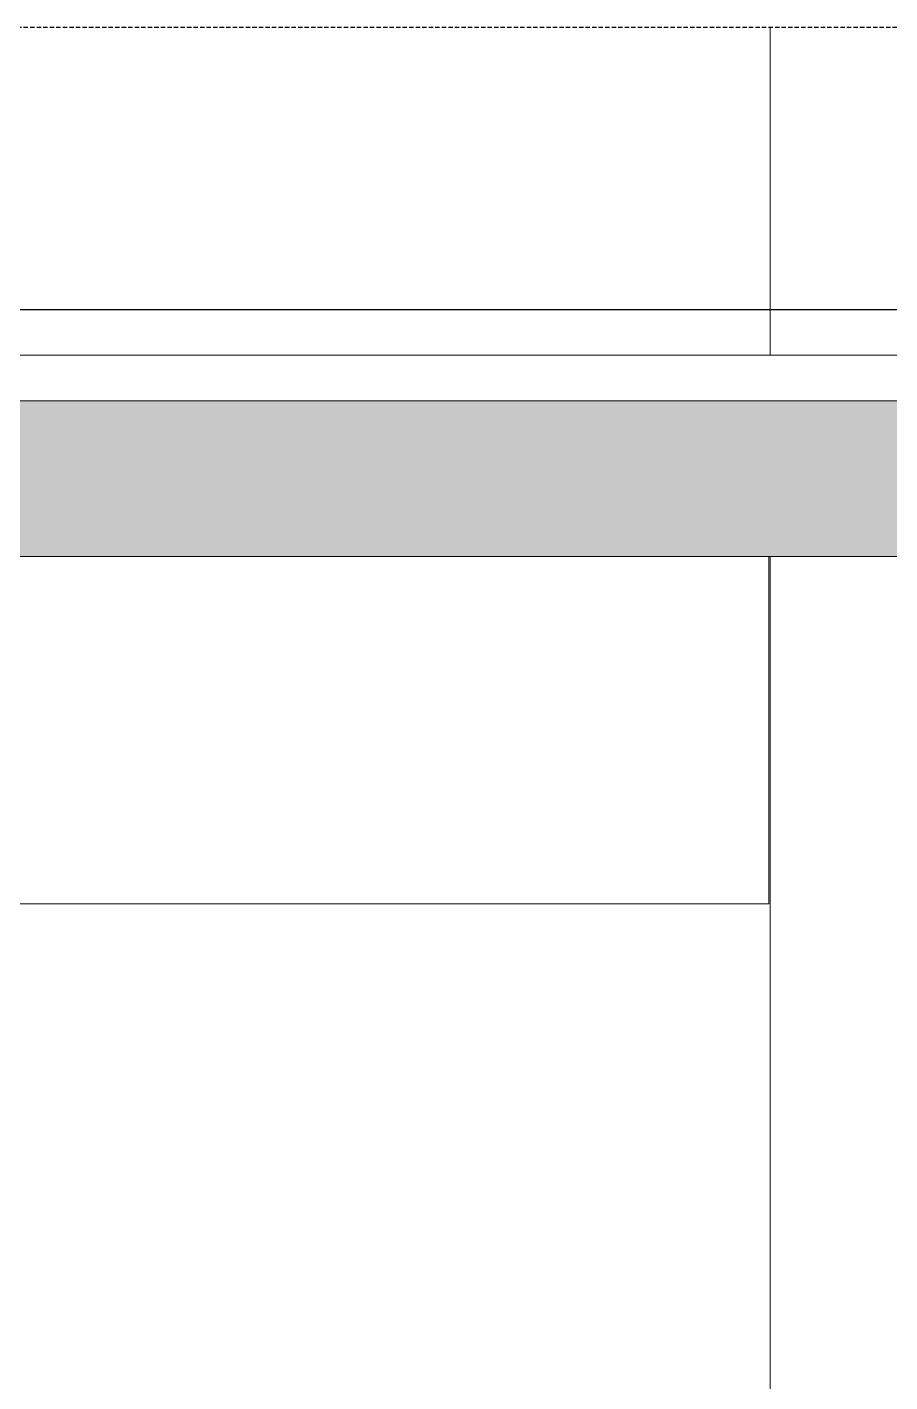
# Model space of a CAD drawing. Header units: millimetres. Extents: x 50254 to 245170, y 481 to 78637.
# Drawn here: x 87978 to 88922, y 4427 to 5909 of the extents above; entities that cross this region are included whole.
import ezdxf

# ---------------------------------------------------------------- set-up
doc = ezdxf.new("R2010")
doc.units = ezdxf.units.MM
doc.linetypes.add('Centre', pattern=[31.75, 6.35, -4.7625, 15.875, -4.7625])
doc.linetypes.add('Hidden', pattern=[7.14375, 4.7625, -2.38125])
for name, color, linetype, lineweight in [('0-4', 90, 'Continuous', 5), ('A-DETL-GENF', 92, 'Continuous', 18), ('A-DETL-GENF-4', 92, 'Hidden', 25), ('A-DETL-GENF-5', 9, 'Continuous', 18), ('A-DETL-THIN', 151, 'Continuous', 18), ('A-FLOR-2', 7, 'Continuous', 18), ('A-FLOR-LEVL-2', 51, 'Centre', 9), ('G-IMPT', 8, 'Continuous', 18), ('M-EQPM', 50, 'Continuous', 18), ('M-EQPM-2', 50, 'Continuous', 25), ('S-BEAM-1', 7, 'Continuous', 18), ('S-COLS-8', 7, 'Continuous', 18)]:
    doc.layers.add(name, color=color, linetype=linetype, lineweight=lineweight)

# ---------------------------------------------------------------- blocks, each defined once
blk = doc.blocks.new('NCV_TKTC_KET CAU_rvt-3-TKCS_CĂN HỘ LOẠI 1 - MẶT CẮT 2')
at = {"layer": 'A-FLOR-2'}
blk.add_line((31336.9, 5550), (33336.9, 5550), dxfattribs=at)
at = {"layer": 'S-BEAM-1'}
for p, q in [((32235.3, 4950), (32235.3, 5330)), ((31336.9, 4950), (32235.3, 4950))]:
    blk.add_line(p, q, dxfattribs=at)
at = {"layer": 'S-COLS-8'}
for p, q in [((32236.9, 5550), (32236.9, 5908.8)), ((32236.9, 2150), (32236.9, 5330))]:
    blk.add_line(p, q, dxfattribs=at)
blk = doc.blocks.new('TKTC_XREF_251221_MB TANG 2-7 - TKTC_XREF_260130_MB TANG 2-5_dwg_FD-4746803-TKCS_CĂN HỘ LOẠI 1 - MẶT CẮT 2')
at = {"layer": 'G-IMPT'}
for p, q in [((31886.6, 5600), (31736.6, 5600)), ((31736.6, 5600), (31886.6, 5600)), ((31758.3, 5600), (31864.9, 5600)), ((31773.9, 5600), (31849.3, 5600)), ((31773.9, 5600), (31849.3, 5600)), ((31811.6, 5600), (31811.6, 5600))]:
    blk.add_line(p, q, dxfattribs=at)
blk = doc.blocks.new('TKTC_XREF_251221_MB TANG 2-7 - TKTC_XREF_251221_MB TANG 2-7-2039446-TKCS_CĂN HỘ LOẠI 1 - MẶT CẮT 2')
at = {"layer": 'M-EQPM-2'}
blk.add_line((24226.9, 5600), (33993.7, 5600), dxfattribs=at)
blk.add_blockref('TKTC_XREF_251221_MB TANG 2-7 - TKTC_XREF_260130_MB TANG 2-5_dwg_FD-4746803-TKCS_CĂN HỘ LOẠI 1 - MẶT CẮT 2', (0, 0))
blk = doc.blocks.new('BORDER VIEW - BORDER VIEW-3678770-TKCS_CĂN HỘ LOẠI 1 - MẶT CẮT 2')
at = {"layer": 'A-DETL-GENF-4'}
blk.add_line((24376.9, 5908.8), (33843.7, 5908.8), dxfattribs=at)

msp = doc.modelspace()

# ---------------------------------------------------------------- hatches: boundary and pattern name
at = {"layer": 'A-DETL-GENF-5'}
h = msp.add_hatch(dxfattribs=at)
h.set_pattern_fill('FP_4', color=256, style=0, pattern_type=2)
h.set_pattern_definition([(50, (86375.93, 15375), (364.368, -31.878), [38.1, -419.1]), (355, (86375.93, 15375), (-70.486, 382.113), [30.48, -335.28]), (100.451, (86406.3, 15372.34), (293.885, 350.233), [32.38, -356.18]), (46.184, (86375.93, 15476.6), (542.158, -84.086), [57.15, -628.65]), (96.636, (86421.1, 15469.6), (474.805, 494.855), [48.57, -534.27]), (351.184, (86375.9, 15476.6), (474.81, 494.85), [45.72, -502.92]), (21, (86426.73, 15451.2), (303.2285, -204.5305), [38.1, -419.1]), (326, (86426.73, 15451.2), (123.604, 368.376), [30.48, -335.28]), (71.451, (86452, 15434.16), (426.834, 163.843), [32.38, -356.18]), (37.5, (86375.93, 15375), (6.1766, 169.1102), [3.353, -327.863, 3.353, -337.007, -336.55]), (37.5, (86375.93, 15375), (6.1766, 169.1102), [-671.576, 3.353, -333.197]), (7.5, (86375.93, 15375), (133.639, 200.3615), [3.353, -190.703, 3.353, -320.243, -128.27]), (7.5, (86375.93, 15375), (133.639, 200.3615), [-517.652, 3.353, -124.917]), (327.5, (86262.64, 15375), (271.1818, -11.4584), [3.353, -123.647, 3.353, -392.887, -525.78]), (327.5, (86262.64, 15375), (271.1818, -11.4584), [-523.24, 3.353, -522.427]), (317.5, (86211.84, 15375), (296.2585, 50.853), [3.353, -161.747, 3.353, -259.791, -373.38]), (317.5, (86211.84, 15375), (296.2585, 50.853), [-428.244, 3.353, -370.027]), (45, (86375.93, 15375), (-125.7236, 125.7236), []), (45, (86375.93, 15565.5), (-125.7236, 125.7236), [])])
h.paths.add_polyline_path([(81290.9, 4950), (81390.9, 4950), (81390.9, 5380), (85390.9, 5380), (85390.9, 5150), (85590.9, 5150), (85590.9, 5330), (89488.9, 5330), (89488.9, 5100), (90088.9, 5100), (90088.9, 5360), (90547.6, 5360), (90547.6, 5530), (90090.9, 5530), (90090.9, 5500), (85589.9, 5500.3), (85589.9, 5550), (81090.9, 5550), (81090.9, 5500), (80780.9, 5500), (80780.9, 5330), (81090.9, 5330), (81090.9, 4950)])

# ---------------------------------------------------------------- linework, layer by layer
at = {"layer": 'A-DETL-THIN'}
for p, q in [((90090.9, 5500), (85589.9, 5500)), ((85590.9, 5330), (89488.9, 5330))]:
    msp.add_line(p, q, dxfattribs=at)
at = {"layer": 'A-FLOR-LEVL-2'}
msp.add_line((80406.6, 5600), (91086.1, 5600), dxfattribs=at)

# ---------------------------------------------------------------- block references
at = {"layer": '0-4'}
msp.add_blockref('NCV_TKTC_KET CAU_rvt-3-TKCS_CĂN HỘ LOẠI 1 - MẶT CẮT 2', (56553.9, 0), dxfattribs=at)
at = {"layer": 'A-DETL-GENF'}
msp.add_blockref('BORDER VIEW - BORDER VIEW-3678770-TKCS_CĂN HỘ LOẠI 1 - MẶT CẮT 2', (56553.9, 0), dxfattribs=at)
at = {"layer": 'M-EQPM'}
msp.add_blockref('TKTC_XREF_251221_MB TANG 2-7 - TKTC_XREF_251221_MB TANG 2-7-2039446-TKCS_CĂN HỘ LOẠI 1 - MẶT CẮT 2', (56553.9, 0), dxfattribs=at)

doc.saveas('drawing.dxf')
